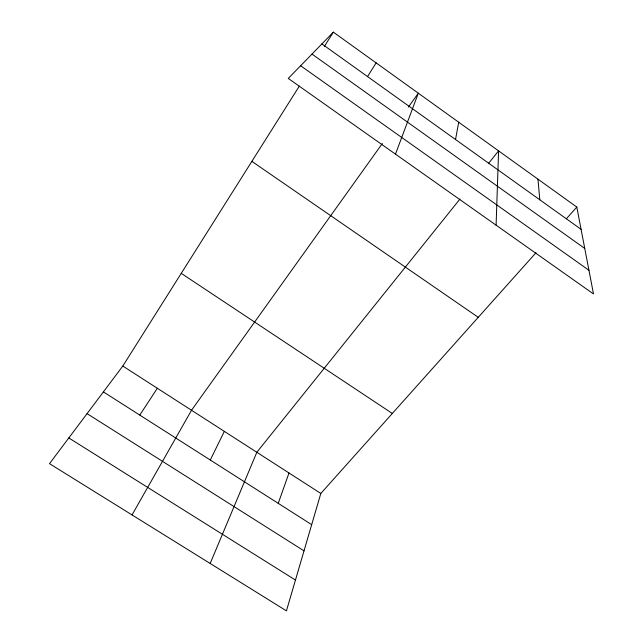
<?xml version="1.0" encoding="UTF-8"?>
<svg xmlns="http://www.w3.org/2000/svg" width="643" height="643" viewBox="0 0 643 643"><rect width="100%" height="100%" fill="white"/><g stroke="black" fill="none" stroke-linecap="round" stroke-linejoin="round"><path stroke-width="0.96" d="M496.099 225.179L498.59 150.88L488.648 163.274M455.525 139.507L458.716 122.226M536.005 252.723L320.825 493.454L286.44 610.85L49.503 463.659L122.805 366.044L299.333 86.106M278.242 503.348L288.996 472.975M395.477 154.135L418.32 93.195L408.385 107.084M210.173 563.469L256.838 452.278L459.97 199.033M210.285 460.026L224.343 431.381M132.04 514.93L191.526 410.258L382.336 143.502M324.337 46.457L333.363 32.15L576.803 207.078L593.497 293.947L288.265 78.43L333.363 32.15M367.531 76.557L376.131 62.885M139.78 415.081L157.35 388.268M566.306 218.829L576.803 207.078M68.809 437.955L295.459 580.066M87.07 413.634L304.01 550.858M103.394 391.892L311.686 524.664M122.805 366.044L320.825 493.454M181.254 273.363L392.326 413.465M251.871 161.369L478.263 317.329M300.627 65.747L588.956 270.301M311.992 54.076L584.752 248.455M321.894 43.917L581.079 229.326M537.95 179.164L539.807 199.796"/></g></svg>
